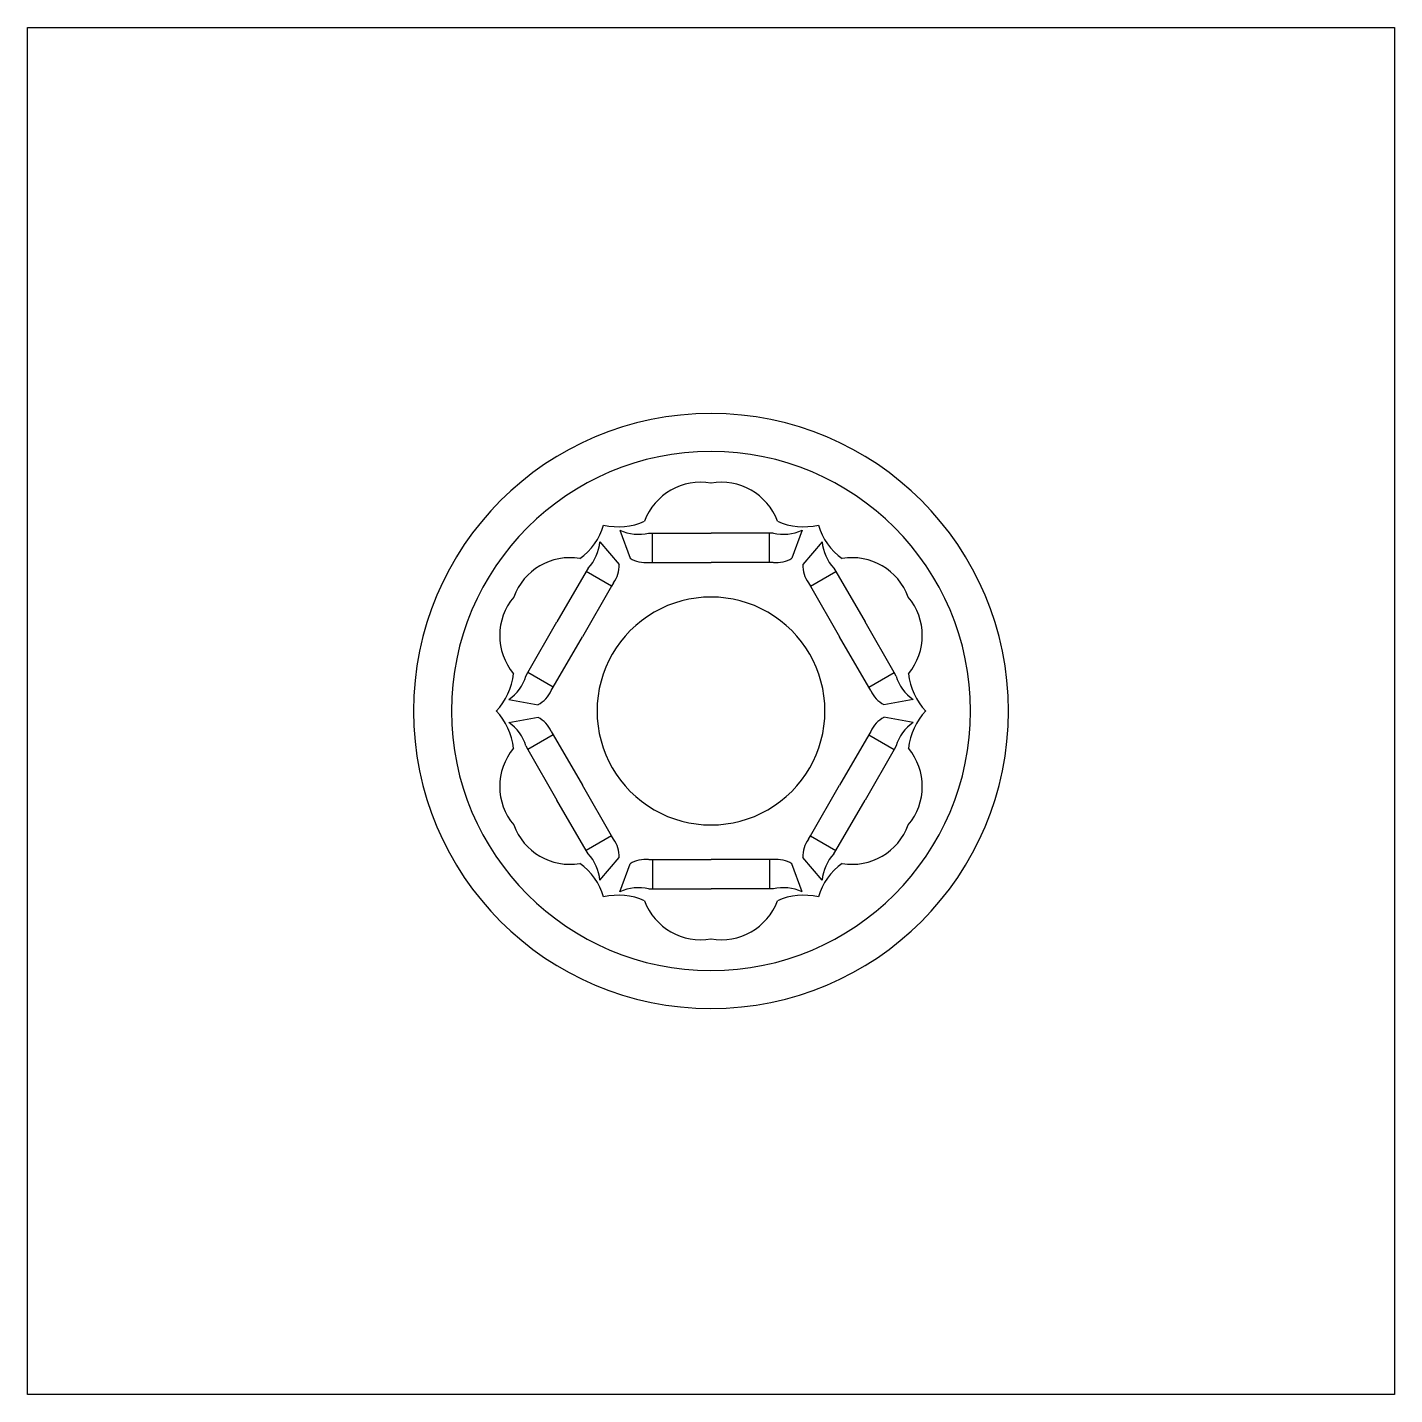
# Model space of a CAD drawing. Extents: x -54 to 54, y -54 to 54.
import ezdxf

# ---------------------------------------------------------------- set-up
doc = ezdxf.new("R2010")
doc.units = 0
doc.layers.add('default', color=7, linetype='CONTINUOUS')

msp = doc.modelspace()

# ---------------------------------------------------------------- linework, layer by layer
at = {"layer": 'default'}
for p, q in [((-54, -54), (-54, 54)), ((-54, 54), (54, 54)), ((54, 54), (54, -54)), ((-7.19, 14.28), (-6.39, 12.07)), ((-4.92, 14.05), (-4.61, 14.05)), ((-4.61, 14.05), (0, 14.05)), ((-4.61, 11.73), (-4.61, 14.05)), ((4.61, 14.05), (0, 14.05)), ((4.92, 14.05), (4.61, 14.05)), ((4.61, 11.73), (4.61, 14.05)), ((7.19, 14.28), (6.39, 12.07)), ((-8.78, 13.37), (-7.26, 11.57)), ((8.78, 13.37), (7.26, 11.57)), ((-9.86, 11.02), (-12.17, 7.03)), ((-9.71, 11.29), (-9.86, 11.02)), ((-7.85, 9.86), (-9.86, 11.02)), ((-4.92, 11.73), (-4.61, 11.73)), ((-4.61, 11.73), (0, 11.73)), ((4.61, 11.73), (0, 11.73)), ((4.92, 11.73), (4.61, 11.73)), ((7.85, 9.86), (9.86, 11.02)), ((9.71, 11.29), (9.86, 11.02)), ((9.86, 11.02), (12.17, 7.03)), ((-7.85, 9.86), (-10.16, 5.87)), ((-7.7, 10.13), (-7.85, 9.86)), ((7.7, 10.13), (7.85, 9.86)), ((7.85, 9.86), (10.16, 5.87)), ((-14.47, 3.03), (-12.17, 7.03)), ((14.47, 3.03), (12.17, 7.03)), ((-12.47, 1.87), (-10.16, 5.87)), ((12.47, 1.87), (10.16, 5.87)), ((-14.63, 2.76), (-14.47, 3.03)), ((-12.47, 1.87), (-14.47, 3.03)), ((12.47, 1.87), (14.47, 3.03)), ((14.63, 2.76), (14.47, 3.03)), ((-12.62, 1.61), (-12.47, 1.87)), ((12.62, 1.61), (12.47, 1.87)), ((-15.97, 0.91), (-13.65, 0.5)), ((15.97, 0.91), (13.65, 0.5)), ((-15.97, -0.91), (-13.65, -0.5)), ((15.97, -0.91), (13.65, -0.5)), ((-12.47, -1.87), (-14.47, -3.03)), ((-12.62, -1.61), (-12.47, -1.87)), ((-12.47, -1.87), (-10.16, -5.87)), ((12.47, -1.87), (10.16, -5.87)), ((12.62, -1.61), (12.47, -1.87)), ((12.47, -1.87), (14.47, -3.03)), ((-14.63, -2.76), (-14.47, -3.03)), ((-14.47, -3.03), (-12.17, -7.03)), ((14.47, -3.03), (12.17, -7.03)), ((14.63, -2.76), (14.47, -3.03)), ((-7.85, -9.86), (-10.16, -5.87)), ((7.85, -9.86), (10.16, -5.87)), ((-9.86, -11.02), (-12.17, -7.03)), ((9.86, -11.02), (12.17, -7.03)), ((-7.85, -9.86), (-9.86, -11.02)), ((-7.7, -10.13), (-7.85, -9.86)), ((7.7, -10.13), (7.85, -9.86)), ((7.85, -9.86), (9.86, -11.02)), ((-9.71, -11.29), (-9.86, -11.02)), ((-8.78, -13.37), (-7.26, -11.57)), ((-4.92, -11.73), (-4.61, -11.73)), ((-4.61, -11.73), (0, -11.73)), ((-4.61, -11.73), (-4.61, -14.05)), ((4.61, -11.73), (0, -11.73)), ((4.92, -11.73), (4.61, -11.73)), ((4.61, -11.73), (4.61, -14.05)), ((8.78, -13.37), (7.26, -11.57)), ((9.71, -11.29), (9.86, -11.02)), ((-7.19, -14.28), (-6.39, -12.07)), ((7.19, -14.28), (6.39, -12.07)), ((-4.92, -14.05), (-4.61, -14.05)), ((-4.61, -14.05), (0, -14.05)), ((4.61, -14.05), (0, -14.05)), ((4.92, -14.05), (4.61, -14.05)), ((54, -54), (-54, -54))]:
    msp.add_line(p, q, dxfattribs=at)
for centre, radius, start, end in [((0, 0), 23.5, 0, 180), ((0, 0), 20.5, 0, 180), ((-0.82, 13.34), 4.73, 80.0225, 159.5474), ((0.82, 13.34), 4.73, 20.4526, 99.9775), ((-13.27, 16.09), 4.99, 305.6847, 343.683), ((-7.3, 19.54), 4.99, 256.317, 294.3153), ((-5.72, 17.47), 3.51, 245.116, 283.1143), ((5.72, 17.47), 3.51, 256.8857, 294.884), ((7.3, 19.54), 4.99, 245.6847, 283.683), ((13.27, 16.09), 4.99, 196.317, 234.3153), ((-12.27, 13.68), 3.51, 316.8857, 354.884), ((12.27, 13.68), 3.51, 185.116, 223.1143), ((-11.14, 7.38), 4.73, 80.4526, 159.9775), ((-5.17, 14.04), 2.32, 238.0824, 276.0807), ((5.17, 14.04), 2.32, 263.9193, 301.9176), ((11.14, 7.38), 4.73, 20.0225, 99.5474), ((-9.57, 11.49), 2.32, 323.9193, 1.9176), ((9.57, 11.49), 2.32, 178.0824, 216.0807), ((-11.96, 5.96), 4.73, 140.0225, 219.5474), ((0, 0), 9, 60, 120), ((11.96, 5.96), 4.73, 320.4526, 39.9775), ((0, 0), 9, 120, 180), ((0, 0), 9, 0, 60), ((-20.57, 3.44), 4.99, 316.317, 354.3153), ((-17.98, 3.78), 3.51, 305.116, 343.1143), ((17.98, 3.78), 3.51, 196.8857, 234.884), ((20.57, 3.44), 4.99, 185.6847, 223.683), ((-14.74, 2.55), 2.32, 298.0824, 336.0807), ((14.74, 2.55), 2.32, 203.9193, 241.9176), ((0, 0), 23.5, 180, 0), ((0, 0), 20.5, 180, 0), ((-20.57, -3.44), 4.99, 5.6847, 43.683), ((0, 0), 9, 180, 240), ((0, 0), 9, 300, 0), ((-17.98, -3.78), 3.51, 16.8857, 54.884), ((-14.74, -2.55), 2.32, 23.9193, 61.9176), ((14.74, -2.55), 2.32, 118.0824, 156.0807), ((17.98, -3.78), 3.51, 125.116, 163.1143), ((20.57, -3.44), 4.99, 136.317, 174.3153), ((-11.96, -5.96), 4.73, 140.4526, 219.9775), ((11.96, -5.96), 4.73, 320.0225, 39.5474), ((0, 0), 9, 240, 300), ((-11.14, -7.38), 4.73, 200.0225, 279.5474), ((11.14, -7.38), 4.73, 260.4526, 339.9775), ((-9.57, -11.49), 2.32, 358.0824, 36.0807), ((9.57, -11.49), 2.32, 143.9193, 181.9176), ((-12.27, -13.68), 3.51, 5.116, 43.1143), ((-5.17, -14.04), 2.32, 83.9193, 121.9176), ((5.17, -14.04), 2.32, 58.0824, 96.0807), ((12.27, -13.68), 3.51, 136.8857, 174.884), ((-13.27, -16.09), 4.99, 16.317, 54.3153), ((13.27, -16.09), 4.99, 125.6847, 163.683), ((-5.72, -17.47), 3.51, 76.8857, 114.884), ((5.72, -17.47), 3.51, 65.116, 103.1143), ((-7.3, -19.54), 4.99, 65.6847, 103.683), ((-0.82, -13.34), 4.73, 200.4526, 279.9775), ((0.82, -13.34), 4.73, 260.0225, 339.5474), ((7.3, -19.54), 4.99, 76.317, 114.3153)]:
    msp.add_arc(centre, radius, start, end, dxfattribs=at)

doc.saveas('drawing.dxf')
